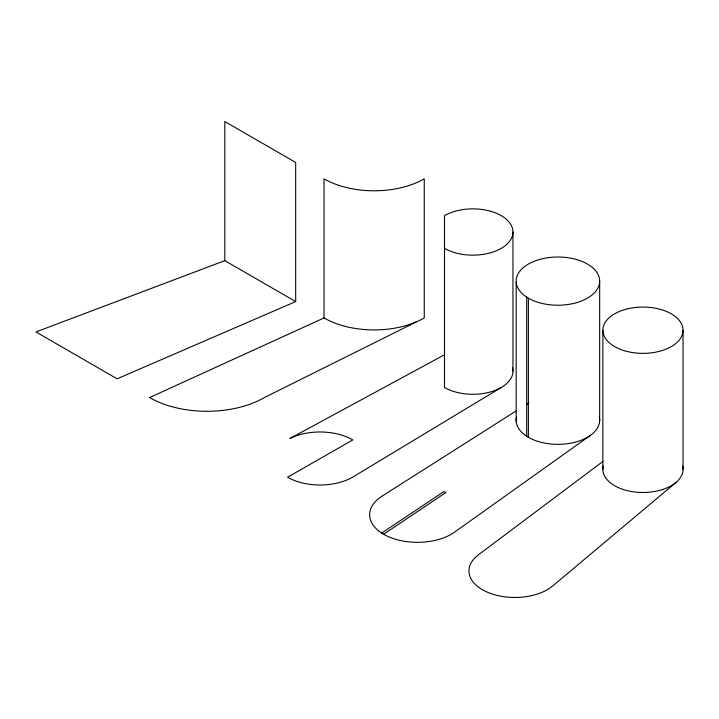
<?xml version="1.0" encoding="UTF-8"?>
<svg xmlns="http://www.w3.org/2000/svg" width="719" height="719" viewBox="0 0 719 719"><rect width="100%" height="100%" fill="white"/><g stroke="black" fill="none" stroke-linecap="round" stroke-linejoin="round"><path stroke-width="1.08" d="M675.995 482.449L552.695 585.976A45.917 26.513 0 0 1 487.841 592.393A45.917 26.513 0 0 1 478.468 554.789L603.115 461.274M589.868 435.759L455.1 531.763A48.335 27.906 0 0 1 450.777 534.532A47.831 27.619 0 0 1 384.207 534.577A47.831 27.619 0 0 1 382.05 496.155L516.575 410.648M383.631 534.253L445.915 492.524L443.74 491.652L381.708 533.067M527 404.024L528.842 402.919M501.422 387.379L353.649 476.553A45.953 26.531 0 0 1 337.624 482.979A45.917 26.513 0 0 1 287.582 477.236L352.831 439.92A45.917 26.513 0 0 0 337.624 433.997A45.926 26.513 0 0 0 289.937 438.473L444.513 354.764M416.337 321.887L264.385 397.562A81.175 46.861 0 0 1 149.588 397.562L324.026 317.942A70.875 40.92 0 0 0 424.255 317.942L424.255 178.815A70.875 40.92 0 0 1 324.026 178.815L324.026 317.942M295.68 301.576L117.125 378.814L35.95 331.953L224.804 260.655L295.68 301.576L295.68 162.449L224.804 121.529L224.804 260.655M683.05 330.21A40.093 23.143 0 0 1 622.915 350.261A40.093 23.143 0 0 1 622.915 310.168A40.093 23.143 0 0 1 683.05 330.21L683.05 469.282M602.864 330.264L602.864 469.39M599.664 281.641A41.765 24.113 0 0 1 536.239 301.719A41.765 24.113 0 0 1 537.83 259.972A41.765 24.113 0 0 1 599.664 281.641L599.664 420.822M528.384 298.16L528.384 437.287M526.694 297.127L526.694 436.253M516.188 282.109L516.188 421.226M512.953 232.012L512.953 371.13M512.557 367.867A40.093 23.143 0 0 1 490.789 391.837A40.093 23.143 0 0 1 444.513 387.496L444.513 215.637A40.093 23.143 0 0 1 501.215 215.637A40.093 23.143 0 0 1 501.215 248.379A40.093 23.143 0 0 1 444.513 248.379M599.313 417.092A41.765 24.113 0 0 1 557.423 444.342A41.765 24.113 0 0 1 516.637 416.544M527.072 403.97A41.765 24.113 0 0 1 528.807 402.946M682.646 466.038A40.093 23.143 0 0 1 642.957 492.479A40.093 23.143 0 0 1 603.277 466.038"/></g></svg>
